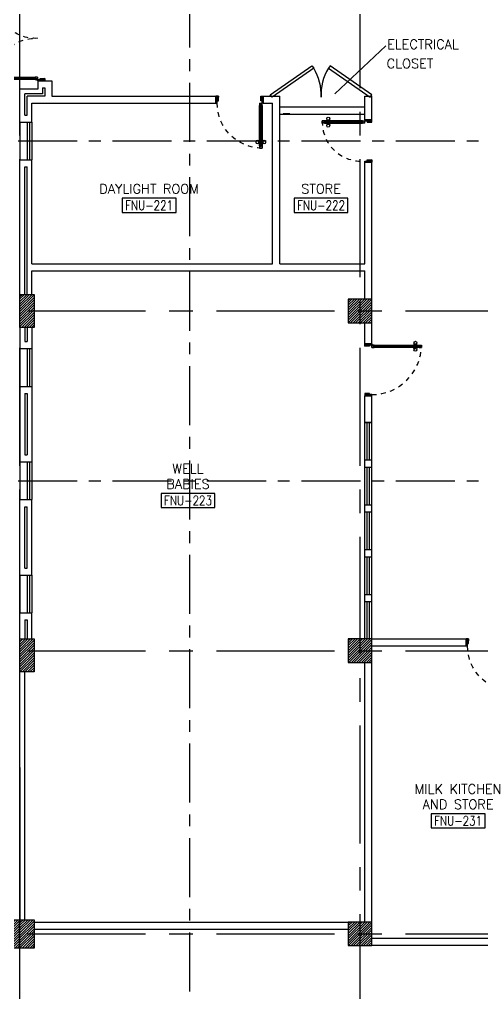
# Model space of a CAD drawing. Extents: x 0 to 91, y -1.5 to 78.
# Drawn here: x 52.53 to 62.33, y 35.36 to 55.99 of the extents above; entities that cross this region are included whole.
import ezdxf
from ezdxf.enums import TextEntityAlignment as Align

# ---------------------------------------------------------------- set-up
doc = ezdxf.new("R2010")
doc.units = 0
doc.header["$MEASUREMENT"] = 0
for name, pattern in [('CENTER', [2, 1.25, -0.25, 0.25, -0.25]), ('CENTERX2', [4, 2.5, -0.5, 0.5, -0.5]), ('HIDDEN', [0.375, 0.25, -0.125])]:
    doc.linetypes.add(name, pattern=pattern)
doc.layers.get('0').update_dxf_attribs({"color": 11, "linetype": 'CONTINUOUS'})
for name, color, linetype in [('AXES', 11, 'CENTERX2'), ('AXES1', 11, 'CENTER'), ('COL', 11, 'CONTINUOUS'), ('DOOR', 11, 'CONTINUOUS'), ('E-TEXT', 4, 'CONTINUOUS'), ('EJ', 11, 'CONTINUOUS'), ('HAT', 11, 'CONTINUOUS'), ('INSUL', 11, 'CONTINUOUS'), ('RM-BOX', 11, 'CONTINUOUS'), ('RM-NAME', 11, 'CONTINUOUS'), ('RM-NO', 11, 'CONTINUOUS'), ('WALL', 11, 'CONTINUOUS'), ('WIN', 11, 'CONTINUOUS')]:
    doc.layers.add(name, color=color, linetype=linetype)
doc.styles.add('ROMANS', font='ROMANS.shx', dxfattribs={"width": 0.6})

# ---------------------------------------------------------------- blocks, each defined once
blk = doc.blocks.new('D1000')
at = {"layer": 'DOOR', "color": 7, "linetype": 'ByBlock'}
for p, q in [((0, 0), (-150, 0)), ((-150, 0), (-150, -25)), ((-150, 0), (0, 0)), ((0, -50), (-114, 0)), ((0, -50), (-40, 0)), ((0, -50), (0, 0)), ((-1050, -25), (-1100, -25)), ((-1100, -75), (-1100, -25)), ((-1100, -25), (-1100, -75)), ((-1050, -75), (-1100, -75)), ((-1050, -42), (-1070, -42)), ((-1070, -42), (-1070, -58)), ((-1050, -58), (-1070, -58)), ((-1050, -25), (-1050, -42)), ((-1050, -58), (-1050, -75)), ((-928, -18), (-1018, -18)), ((-1018, -25), (-1018, -18)), ((-1018, -75), (-1018, -82)), ((-928, -82), (-1018, -82)), ((-1005, -9), (-940, -9)), ((-1005, -18), (-1005, -9)), ((-1005, -18), (-940, -18)), ((-1005, -82), (-940, -82)), ((-1005, -82), (-1005, -91)), ((-1005, -91), (-940, -91)), ((-940, -18), (-940, -9)), ((-940, -82), (-940, -91)), ((-928, -25), (-928, -18)), ((-928, -75), (-928, -82)), ((-200, -42), (-200, -25)), ((-200, -25), (-150, -25)), ((-180, -42), (-200, -42)), ((-200, -75), (-200, -58)), ((-200, -58), (-180, -58)), ((-150, -75), (-200, -75)), ((-180, -58), (-180, -42)), ((-150, -75), (-150, -25)), ((-150, -25), (-100, -25)), ((-100, -25), (-100, -50)), ((0, -50), (-100, -37)), ((-100, -50), (0, -50)), ((-150, -975), (-100, -975)), ((-150, -1000), (-150, -975)), ((-150, -1000), (0, -1000)), ((0, -1000), (-150, -1000)), ((0, -950), (-114, -1000)), ((-100, -975), (-100, -950)), ((0, -950), (-100, -963)), ((-100, -950), (0, -950)), ((0, -950), (-40, -1000)), ((0, -950), (0, -1000))]:
    blk.add_line(p, q, dxfattribs=at)
at = {"layer": 'DOOR', "linetype": 'ByBlock'}
for p, q in [((-200, -25), (-1050, -25)), ((-200, -42), (-1050, -42)), ((-200, -58), (-1050, -58)), ((-1050, -75), (-200, -75))]:
    blk.add_line(p, q, dxfattribs=at)
at = {"layer": 'DOOR', "color": 7, "linetype": 'ByBlock'}
for centre in [(-973, 23), (-973, -124)]:
    blk.add_circle(centre, 32.4, dxfattribs=at)
for centre, radius, start, end in [((0, -50), 134, 158.1598, 169.28), ((0, -50), 74.4, 137.7764, 180), ((0, -50), 54.4, 113.2074, 180), ((0, -50), 154, 161.1053, 166.2858), ((0, -50), 114, 154.0838, 167.3774), ((0, -50), 94.4, 148.0182, 180), ((0, -50), 34.4, 90, 180), ((0, -50), 14.4, 90, 180), ((0, -950), 154, 193.7142, 198.8947), ((0, -950), 134, 190.72, 201.8402), ((0, -950), 94.4, 180, 211.9818), ((0, -950), 74.4, 180, 222.2236), ((0, -950), 54.4, 180, 246.7926), ((0, -950), 34.4, 180, 270), ((0, -950), 14.4, 180, 270)]:
    blk.add_arc(centre, radius, start, end, dxfattribs=at)
at = {"layer": 'DOOR', "linetype": 'HIDDEN', "ltscale": 0.5}
blk.add_arc((-149, -24), 951, 180.0434, 269.9667, dxfattribs=at)
blk = doc.blocks.new('DOOR-110')
at = {"layer": 'DOOR', "color": 0, "linetype": 'ByBlock'}
for p, q in [((0, 1050), (0, 1100)), ((150, 1100), (0, 1100)), ((100, 1050), (0, 1050)), ((100, 1075), (100, 1050)), ((150, 1075), (100, 1075)), ((150, 1100), (150, 1075)), ((150, 1025), (150, 1075)), ((200, 1075), (150, 1075)), ((180, 1042), (180, 1058)), ((180, 1058), (200, 1058)), ((200, 1042), (180, 1042)), ((200, 1058), (200, 1075)), ((200, 1025), (200, 1042)), ((1028, 1075), (1028, 1082)), ((1028, 1082), (1118, 1082)), ((1040, 1082), (1040, 1091)), ((1105, 1091), (1040, 1091)), ((1105, 1082), (1040, 1082)), ((1105, 1082), (1105, 1091)), ((1118, 1075), (1118, 1082)), ((1150, 1075), (1150, 1058)), ((1150, 1075), (1200, 1075)), ((1150, 1058), (1170, 1058)), ((1150, 1042), (1150, 1025)), ((1150, 1042), (1170, 1042)), ((1170, 1058), (1170, 1042)), ((1200, 1075), (1200, 1025)), ((1200, 1025), (1200, 1075)), ((150, 1025), (200, 1025)), ((1028, 1025), (1028, 1018)), ((1028, 1018), (1118, 1018)), ((1040, 1018), (1040, 1009)), ((1105, 1018), (1040, 1018)), ((1105, 1009), (1040, 1009)), ((1105, 1018), (1105, 1009)), ((1118, 1025), (1118, 1018)), ((1150, 1025), (1200, 1025)), ((100, 50), (0, 50)), ((0, 50), (0, 0)), ((0, 0), (150, 0)), ((150, 0), (0, 0)), ((100, 25), (100, 50)), ((150, 25), (100, 25)), ((150, 0), (150, 25))]:
    blk.add_line(p, q, dxfattribs=at)
at = {"layer": 'DOOR', "linetype": 'ByBlock'}
for p, q in [((0, 1100), (150, 1100)), ((200, 1075), (1150, 1075)), ((200, 1058), (1150, 1058)), ((200, 1042), (1150, 1042)), ((1150, 1025), (200, 1025))]:
    blk.add_line(p, q, dxfattribs=at)
at = {"layer": 'DOOR', "color": 9, "linetype": 'ByBlock'}
for p, q in [((0, 1050), (40, 1100)), ((0, 1050), (114, 1100)), ((0, 1050), (100, 1063)), ((0, 50), (40, 0)), ((0, 50), (114, 0)), ((0, 50), (100, 37))]:
    blk.add_line(p, q, dxfattribs=at)
at = {"layer": 'DOOR', "color": 0, "linetype": 'ByBlock'}
for centre in [(1073, 1124), (1073, 976)]:
    blk.add_circle(centre, 32.4, dxfattribs=at)
at = {"layer": 'DOOR', "color": 9, "linetype": 'ByBlock'}
for centre, radius, start, end in [((0, 1050), 34.4, 0, 90), ((0, 1050), 14.4, 0, 90), ((0, 1050), 54.4, 0, 66.7926), ((0, 1050), 74.4, 0, 42.2236), ((0, 1050), 94.4, 0, 31.9818), ((0, 1050), 114, 12.6226, 25.9162), ((0, 1050), 134, 10.72, 21.8402), ((0, 1050), 154, 13.7142, 18.8947), ((0, 50), 14.4, 270, 0), ((0, 50), 34.4, 270, 0), ((0, 50), 54.4, 293.2074, 0), ((0, 50), 74.4, 317.7764, 0), ((0, 50), 94.4, 328.0182, 0), ((0, 50), 134, 338.1598, 349.28), ((0, 50), 154, 341.1053, 346.2858)]:
    blk.add_arc(centre, radius, start, end, dxfattribs=at)
at = {"layer": 'DOOR', "linetype": 'HIDDEN', "ltscale": 0.5}
blk.add_arc((150, 1075), 1050, 270, 0, dxfattribs=at)
at = {"layer": 'WALL', "linetype": 'ByBlock'}
for p, q in [((0, 1100), (150, 1100)), ((0, 0), (150, 0))]:
    blk.add_line(p, q, dxfattribs=at)
blk = doc.blocks.new('A$C272A55A0')
at = {"layer": 'DOOR', "color": 0, "linetype": 'ByBlock'}
for p, q in [((0, 900), (0, 1050)), ((50, 1050), (0, 1050)), ((50, 950), (50, 1050)), ((1750, 950), (1750, 1050)), ((1750, 1050), (1800, 1050)), ((1800, 1050), (1800, 900)), ((0, 900), (25, 900)), ((25, 950), (50, 950)), ((25, 900), (25, 950)), ((75, 900), (25, 900)), ((25, 850), (25, 900)), ((42, 850), (25, 850)), ((58, 870), (42, 870)), ((42, 870), (42, 850)), ((58, 850), (58, 870)), ((75, 850), (58, 850)), ((75, 900), (75, 850)), ((1725, 900), (1775, 900)), ((1725, 900), (1725, 850)), ((1725, 850), (1742, 850)), ((1742, 870), (1758, 870)), ((1742, 850), (1742, 870)), ((1775, 950), (1750, 950)), ((1758, 870), (1758, 850)), ((1758, 850), (1775, 850)), ((1775, 900), (1775, 950)), ((1800, 900), (1775, 900)), ((1775, 850), (1775, 900)), ((25, 50), (42, 50)), ((25, 50), (25, 0)), ((25, 0), (75, 0)), ((75, 0), (25, 0)), ((42, 50), (42, 30)), ((42, 30), (58, 30)), ((58, 50), (75, 50)), ((58, 50), (58, 30)), ((75, 50), (75, 0)), ((1718, 160), (1709, 160)), ((1709, 95), (1709, 160)), ((1718, 95), (1709, 95)), ((1725, 173), (1718, 173)), ((1718, 173), (1718, 83)), ((1718, 95), (1718, 160)), ((1725, 83), (1718, 83)), ((1742, 50), (1725, 50)), ((1725, 50), (1725, 0)), ((1775, 0), (1725, 0)), ((1725, 0), (1775, 0)), ((1742, 50), (1742, 30)), ((1758, 30), (1742, 30)), ((1775, 50), (1758, 50)), ((1758, 50), (1758, 30)), ((1775, 173), (1782, 173)), ((1775, 83), (1782, 83)), ((1775, 50), (1775, 0)), ((1782, 173), (1782, 83)), ((1782, 160), (1791, 160)), ((1782, 95), (1782, 160)), ((1782, 95), (1791, 95)), ((1791, 95), (1791, 160))]:
    blk.add_line(p, q, dxfattribs=at)
at = {"layer": 'DOOR', "color": 9, "linetype": 'ByBlock'}
for p, q in [((50, 1050), (0, 1010)), ((50, 1050), (0, 937)), ((50, 1050), (37, 950)), ((1750, 1050), (1800, 1010)), ((1750, 1050), (1800, 937)), ((1750, 1050), (1763, 950))]:
    blk.add_line(p, q, dxfattribs=at)
at = {"layer": 'DOOR', "linetype": 'ByBlock'}
for p, q in [((25, 850), (25, 50)), ((42, 850), (42, 50)), ((58, 850), (58, 50)), ((75, 50), (75, 850)), ((1725, 50), (1725, 850)), ((1742, 850), (1742, 50)), ((1758, 850), (1758, 50)), ((1775, 850), (1775, 50))]:
    blk.add_line(p, q, dxfattribs=at)
at = {"layer": 'DOOR', "color": 0, "linetype": 'ByBlock'}
for centre in [(1676, 128), (1824, 128)]:
    blk.add_circle(centre, 32.4, dxfattribs=at)
at = {"layer": 'DOOR', "color": 9, "linetype": 'ByBlock'}
for centre, radius, start, end in [((50, 1050), 34.4, 180, 270), ((50, 1050), 14.4, 180, 270), ((1750, 1050), 14.4, 270, 0), ((1750, 1050), 34.4, 270, 0), ((50, 1050), 54.4, 203.2074, 270), ((50, 1050), 74.4, 227.7764, 270), ((50, 1050), 94.4, 238.0182, 270), ((50, 1050), 114, 244.0838, 257.3774), ((50, 1050), 134, 248.1598, 259.28), ((50, 1050), 154, 251.1053, 256.2858), ((1750, 1050), 54.4, 270, 336.7926), ((1750, 1050), 74.4, 270, 312.2236), ((1750, 1050), 94.4, 270, 301.9818), ((1750, 1050), 114, 282.6226, 295.9162), ((1750, 1050), 134, 280.72, 291.8402), ((1750, 1050), 154, 283.7142, 288.8947)]:
    blk.add_arc(centre, radius, start, end, dxfattribs=at)
at = {"layer": 'DOOR', "linetype": 'HIDDEN', "ltscale": 0.5}
for centre, start, end in [((50, 851), 268.3174, 3.2965), ((1750, 851), 176.7035, 271.6826)]:
    blk.add_arc(centre, 851, start, end, dxfattribs=at)
at = {"layer": 'WALL', "linetype": 'ByBlock'}
blk.add_line((1800, 900), (1800, 1050), dxfattribs=at)
blk = doc.blocks.new('C5V')
at = {"layer": 'HAT'}
h = blk.add_hatch(dxfattribs=at)
h.set_pattern_fill('ANSI31', color=256, scale=300, style=0)
h.set_pattern_definition([(45, (-249196.182, -54711.005), (-26.5165043, 26.5165043), [])])
h.paths.add_polyline_path([(-20, 600), (-320, 600), (-320, 300), (-20, 300)])
h.paths.add_polyline_path([(-20, 300), (-320, 300), (-320, 0), (-20, 0)])
h = blk.add_hatch(dxfattribs=at)
h.set_pattern_fill('ANSI31', color=256, scale=300, style=0)
h.set_pattern_definition([(45, (-248876.182, -54711.005), (-26.5165043, 26.5165043), [])])
h.paths.add_polyline_path([(300, 600), (0, 600), (0, 300), (300, 300)])
h.paths.add_polyline_path([(300, 300), (0, 300), (0, 0), (300, 0)])
at = {"layer": 'COL'}
for points in [[(-20, 600), (-20, 0), (-320, 0), (-320, 600)], [(300, 600), (300, 0), (0, 0), (0, 600)]]:
    blk.add_lwpolyline(points, close=True, dxfattribs=at)
blk = doc.blocks.new('C11')
at = {"layer": 'HAT'}
h = blk.add_hatch(dxfattribs=at)
h.set_pattern_fill('ANSI31', color=256, scale=300, style=0)
h.set_pattern_definition([(45, (-248556.182, -75061.005), (-26.5165043, 26.5165043), [])])
h.paths.add_polyline_path([(300, 700), (0, 700), (0, 350), (300, 350)])
h.paths.add_polyline_path([(300, 350), (0, 350), (0, 0), (300, 0)])
at = {"layer": 'COL'}
blk.add_lwpolyline([(300, 700), (300, 0), (0, 0), (0, 700)], close=True, dxfattribs=at)
blk = doc.blocks.new('RM1')
at = {"layer": 'RM-BOX'}
blk.add_lwpolyline([(570, -200), (-570, -200), (-570, -500), (570, -500)], close=True, dxfattribs=at)
at = {"layer": 'RM-NAME', "style": 'ROMANS'}
for tag, p in [('ROOMNAME1', (0, 324)), ('ROOMNAME2', (0, 0))]:
    blk.add_attdef(tag, text='', height=200, dxfattribs=at).set_placement(p, align=Align.MIDDLE)
at = {"layer": 'RM-NO', "style": 'ROMANS', "width": 0.8}
blk.add_attdef('ROOMNO', text='', height=200, dxfattribs=at).set_placement((0, -350), align=Align.MIDDLE)
blk = doc.blocks.new('DOOR90')
at = {"layer": 'DOOR', "linetype": 'ByBlock'}
for p, q in [((0, 0), (-150, 0)), ((-200, -25), (-1000, -25)), ((-200, -42), (-1000, -42)), ((-200, -58), (-1000, -58)), ((-1000, -75), (-200, -75))]:
    blk.add_line(p, q, dxfattribs=at)
at = {"layer": 'DOOR', "color": 0, "linetype": 'ByBlock'}
for p, q in [((-150, 0), (-150, -25)), ((-150, 0), (0, 0)), ((0, -50), (0, 0)), ((-1050, -25), (-1050, -75)), ((-1050, -75), (-1050, -25)), ((-1000, -25), (-1050, -25)), ((-1000, -75), (-1050, -75)), ((-1020, -42), (-1020, -58)), ((-1000, -42), (-1020, -42)), ((-1000, -58), (-1020, -58)), ((-1000, -25), (-1000, -42)), ((-1000, -58), (-1000, -75)), ((-968, -25), (-968, -18)), ((-878, -18), (-968, -18)), ((-968, -75), (-968, -82)), ((-878, -82), (-968, -82)), ((-955, -18), (-955, -9)), ((-955, -9), (-890, -9)), ((-955, -18), (-890, -18)), ((-955, -82), (-955, -91)), ((-955, -82), (-890, -82)), ((-955, -91), (-890, -91)), ((-890, -18), (-890, -9)), ((-890, -82), (-890, -91)), ((-878, -25), (-878, -18)), ((-878, -75), (-878, -82)), ((-200, -42), (-200, -25)), ((-200, -25), (-150, -25)), ((-180, -42), (-200, -42)), ((-200, -75), (-200, -58)), ((-200, -58), (-180, -58)), ((-150, -75), (-200, -75)), ((-180, -58), (-180, -42)), ((-150, -75), (-150, -25)), ((-150, -25), (-100, -25)), ((-100, -25), (-100, -50)), ((-100, -50), (0, -50)), ((-150, -900), (-150, -875)), ((-150, -875), (-100, -875)), ((0, -900), (-150, -900)), ((-150, -900), (0, -900)), ((-100, -850), (0, -850)), ((-100, -875), (-100, -850)), ((0, -850), (0, -900))]:
    blk.add_line(p, q, dxfattribs=at)
at = {"layer": 'DOOR', "color": 9, "linetype": 'ByBlock'}
for p, q in [((0, -50), (-114, 0)), ((0, -50), (-40, 0)), ((0, -50), (-100, -37)), ((0, -850), (-114, -900)), ((0, -850), (-100, -863)), ((0, -850), (-40, -900))]:
    blk.add_line(p, q, dxfattribs=at)
at = {"layer": 'DOOR', "color": 0, "linetype": 'ByBlock'}
for centre in [(-923, 24), (-923, -124)]:
    blk.add_circle(centre, 32.4, dxfattribs=at)
at = {"layer": 'DOOR', "color": 9, "linetype": 'ByBlock'}
for centre, radius, start, end in [((0, -50), 74.4, 137.7764, 180), ((0, -50), 54.4, 113.2074, 180), ((0, -50), 154, 161.1053, 166.2858), ((0, -50), 134, 158.1598, 169.28), ((0, -50), 114, 154.0838, 167.3774), ((0, -50), 94.4, 148.0182, 180), ((0, -50), 34.4, 90, 180), ((0, -50), 14.4, 90, 180), ((0, -850), 154, 193.7142, 198.8947), ((0, -850), 134, 190.72, 201.8402), ((0, -850), 94.4, 180, 211.9818), ((0, -850), 74.4, 180, 222.2236), ((0, -850), 54.4, 180, 246.7926), ((0, -850), 34.4, 180, 270), ((0, -850), 14.4, 180, 270)]:
    blk.add_arc(centre, radius, start, end, dxfattribs=at)
at = {"layer": 'DOOR', "linetype": 'HIDDEN', "ltscale": 0.5}
blk.add_arc((-222, -50), 828, 178.2701, 275.003, dxfattribs=at)
blk = doc.blocks.new('COL50')
at = {"layer": 'COL'}
blk.add_lwpolyline([(-250, 250), (-250, -250), (250, -250), (250, 250)], close=True, dxfattribs=at)
blk = doc.blocks.new('*X44')
at = {"color": 0}
for p, q in [((73379, 162740), (73829, 163190)), ((73379, 162793), (73776, 163190)), ((73379, 162846), (73723, 163190)), ((73379, 162899), (73670, 163190)), ((73379, 162952), (73617, 163190)), ((73379, 163005), (73564, 163190)), ((73379, 163058), (73511, 163190)), ((73379, 163111), (73458, 163190)), ((73379, 163164), (73405, 163190)), ((73382, 162690), (73879, 163187)), ((73435, 162690), (73879, 163134)), ((73488, 162690), (73879, 163081)), ((73541, 162690), (73879, 163028)), ((73594, 162690), (73879, 162975)), ((73647, 162690), (73879, 162922)), ((73700, 162690), (73879, 162869)), ((73753, 162690), (73879, 162816)), ((73806, 162690), (73879, 162763)), ((73859, 162690), (73879, 162710))]:
    blk.add_line(p, q, dxfattribs=at)
blk = doc.blocks.new('*X45')
at = {"color": 0}
for p, q in [((73379, 155527), (73842, 155990)), ((73379, 155580), (73789, 155990)), ((73379, 155633), (73736, 155990)), ((73379, 155686), (73683, 155990)), ((73379, 155739), (73629, 155990)), ((73379, 155793), (73576, 155990)), ((73379, 155846), (73523, 155990)), ((73379, 155899), (73470, 155990)), ((73379, 155952), (73417, 155990)), ((73395, 155490), (73879, 155974)), ((73448, 155490), (73879, 155921)), ((73501, 155490), (73879, 155868)), ((73554, 155490), (73879, 155815)), ((73607, 155490), (73879, 155762)), ((73660, 155490), (73879, 155709)), ((73713, 155490), (73879, 155656)), ((73766, 155490), (73879, 155603)), ((73819, 155490), (73879, 155550)), ((73872, 155490), (73879, 155497))]:
    blk.add_line(p, q, dxfattribs=at)
blk = doc.blocks.new('*X48')
at = {"color": 0}
for p, q in [((73379, 149535), (73834, 149990)), ((73379, 149588), (73781, 149990)), ((73379, 149641), (73728, 149990)), ((73379, 149694), (73675, 149990)), ((73379, 149747), (73622, 149990)), ((73379, 149800), (73569, 149990)), ((73379, 149853), (73516, 149990)), ((73379, 149906), (73463, 149990)), ((73379, 149959), (73410, 149990)), ((73387, 149490), (73879, 149982)), ((73440, 149490), (73879, 149929)), ((73493, 149490), (73879, 149876)), ((73546, 149490), (73879, 149822)), ((73599, 149490), (73879, 149769)), ((73653, 149490), (73879, 149716)), ((73706, 149490), (73879, 149663)), ((73759, 149490), (73879, 149610)), ((73812, 149490), (73879, 149557)), ((73865, 149490), (73879, 149504))]:
    blk.add_line(p, q, dxfattribs=at)

msp = doc.modelspace()

# ---------------------------------------------------------------- linework, layer by layer
at = {"layer": 'AXES'}
for p, q in [((59.74, -1.4643), (59.74, 77.3484)), ((52.54, -1.4663), (52.54, 76.9963)), ((0.7, 49.82), (68.74, 49.82)), ((0.7, 42.62), (68.74, 42.62)), ((0.7, 36.62), (68.74, 36.62))]:
    msp.add_line(p, q, dxfattribs=at)
at = {"layer": 'AXES1'}
for p, q in [((56.14, 5.4), (56.14, 64.22)), ((10.5, 53.42), (68.74, 53.42)), ((10.5, 46.22), (68.74, 46.22))]:
    msp.add_line(p, q, dxfattribs=at)
at = {"layer": 'EJ'}
for p, q in [((52.54, 54.52), (52.54, 56.67)), ((52.54, 40.145), (52.54, 36.87))]:
    msp.add_line(p, q, dxfattribs=at)
at = {"layer": 'INSUL'}
for p, q in [((53.015, 54.545), (53.015, 54.42)), ((53.015, 54.545), (53.065, 54.545)), ((53.065, 54.545), (53.065, 54.37)), ((53.015, 54.42), (52.64, 54.42)), ((52.64, 53.97), (52.64, 54.42)), ((53.065, 54.37), (52.69, 54.37)), ((52.69, 53.97), (52.69, 54.37)), ((52.64, 53.97), (52.69, 53.97)), ((52.64, 52.87), (52.69, 52.87)), ((52.64, 50.17), (52.64, 52.87)), ((52.69, 50.17), (52.69, 52.87)), ((52.64, 49.47), (52.64, 49.17)), ((52.69, 49.47), (52.69, 49.17)), ((52.64, 49.17), (52.69, 49.17)), ((52.64, 48.07), (52.69, 48.07)), ((52.64, 48.07), (52.64, 46.77)), ((52.69, 48.07), (52.69, 46.77)), ((52.64, 46.77), (52.69, 46.77)), ((52.64, 44.37), (52.64, 45.67)), ((52.64, 45.67), (52.69, 45.67)), ((52.69, 44.37), (52.69, 45.67)), ((52.64, 44.37), (52.69, 44.37)), ((52.64, 43.27), (52.69, 43.27)), ((52.64, 43.27), (52.64, 42.87)), ((52.69, 43.27), (52.69, 42.87))]:
    msp.add_line(p, q, dxfattribs=at)
at = {"layer": 'WALL'}
for p, q in [((60.2887, 55.4372), (59.2054, 54.4154)), ((52.915, 54.695), (53.215, 54.695)), ((52.915, 54.695), (52.915, 54.52)), ((53.215, 54.695), (53.215, 54.37)), ((52.915, 54.52), (52.54, 54.52)), ((52.54, 53.82), (52.54, 54.52)), ((53.215, 54.37), (56.69, 54.37)), ((56.69, 54.22), (56.69, 54.37)), ((57.69, 54.22), (57.69, 54.37)), ((57.69, 54.37), (58.04, 54.37)), ((58.04, 54.1403), (58.04, 54.37)), ((59.84, 54.37), (59.99, 54.37)), ((59.84, 54.1403), (59.84, 54.37)), ((59.84, 54.37), (59.99, 54.37)), ((59.99, 53.87), (59.99, 54.37)), ((52.79, 54.22), (56.69, 54.22)), ((52.79, 53.82), (52.79, 54.22)), ((57.69, 54.22), (57.89, 54.22)), ((57.89, 50.82), (57.89, 54.22)), ((58.04, 50.82), (58.04, 54.22)), ((58.04, 54.1403), (59.84, 54.1403)), ((59.84, 53.87), (59.84, 54.22)), ((58.04, 53.9903), (59.84, 53.9903)), ((58.2536, 53.9944), (58.1144, 53.9944)), ((59.84, 53.87), (59.99, 53.87)), ((52.54, 53.82), (52.79, 53.82)), ((52.54, 53.02), (52.79, 53.02)), ((52.54, 50.17), (52.54, 53.02)), ((52.79, 50.82), (52.79, 53.02)), ((59.84, 52.97), (59.99, 52.97)), ((59.84, 50.82), (59.84, 52.97)), ((59.99, 50.07), (59.99, 52.97)), ((52.79, 50.82), (57.89, 50.82)), ((58.04, 50.82), (59.84, 50.82)), ((52.79, 50.17), (52.79, 50.67)), ((52.79, 50.67), (59.84, 50.67)), ((59.84, 50.07), (59.84, 50.67)), ((59.84, 49.12), (59.84, 49.57)), ((59.99, 49.12), (59.99, 49.57)), ((52.54, 49.47), (52.54, 49.02)), ((52.79, 49.47), (52.79, 49.02)), ((59.99, 49.12), (59.84, 49.12)), ((52.54, 49.02), (52.79, 49.02)), ((52.54, 48.22), (52.79, 48.22)), ((52.54, 48.22), (52.54, 46.62)), ((52.79, 48.22), (52.79, 46.62)), ((59.84, 47.4546), (59.84, 48.02)), ((59.99, 48.02), (59.84, 48.02)), ((59.99, 47.4546), (59.99, 48.02)), ((59.84, 47.4546), (59.99, 47.4546)), ((59.99, 47.4546), (59.84, 47.4546)), ((59.84, 47.4546), (59.99, 47.4546)), ((59.99, 46.6546), (59.84, 46.6546)), ((59.84, 46.5046), (59.84, 46.6546)), ((59.99, 46.5046), (59.99, 46.6546)), ((52.54, 46.62), (52.79, 46.62)), ((59.99, 46.5046), (59.84, 46.5046)), ((52.54, 45.82), (52.79, 45.82)), ((52.54, 44.22), (52.54, 45.82)), ((52.79, 44.22), (52.79, 45.82)), ((59.99, 45.7046), (59.84, 45.7046)), ((59.84, 45.5546), (59.84, 45.7046)), ((59.99, 45.5546), (59.99, 45.7046)), ((59.99, 45.5546), (59.84, 45.5546)), ((59.99, 44.7546), (59.84, 44.7546)), ((59.84, 44.6046), (59.84, 44.7546)), ((59.99, 44.6046), (59.84, 44.6046)), ((59.99, 44.6046), (59.99, 44.7546)), ((52.54, 44.22), (52.79, 44.22)), ((59.99, 43.8046), (59.84, 43.8046)), ((59.84, 43.6546), (59.84, 43.8046)), ((59.99, 43.6546), (59.99, 43.8046)), ((59.99, 43.6546), (59.84, 43.6546)), ((52.54, 43.42), (52.79, 43.42)), ((52.54, 42.87), (52.54, 43.42)), ((52.79, 42.87), (52.79, 43.42)), ((59.99, 42.87), (61.99, 42.87)), ((61.99, 42.72), (61.99, 42.87)), ((59.99, 42.72), (61.99, 42.72)), ((59.84, 36.87), (59.84, 42.37)), ((59.99, 36.87), (59.99, 42.37)), ((52.54, 36.92), (52.54, 42.17)), ((52.64, 36.92), (52.64, 42.17)), ((52.8392, 36.87), (59.49, 36.87)), ((52.8392, 36.72), (59.49, 36.72)), ((63.29, 36.52), (59.99, 36.52)), ((66.69, 36.37), (59.99, 36.37))]:
    msp.add_line(p, q, dxfattribs=at)
for points in [[(57.8764, 54.346), (57.8388, 54.3999), (58.7212, 55.0147), (58.7587, 54.9608)], [(59.9535, 54.346), (59.9911, 54.3999), (59.1087, 55.0147), (59.0711, 54.9608)]]:
    msp.add_lwpolyline(points, close=True, dxfattribs=at)
for centre, start, end in [((57.8388, 54.3999), 357.13243, 31.37409), ((59.9911, 54.3999), 148.62591, 182.86757)]:
    msp.add_arc(centre, 1.0775, start, end, dxfattribs=at)
at = {"layer": 'WIN'}
for p, q in [((52.54, 53.82), (52.54, 53.02)), ((52.69, 53.82), (52.69, 53.02)), ((52.74, 53.82), (52.74, 53.02)), ((52.79, 53.82), (52.79, 53.02)), ((52.54, 49.02), (52.54, 48.22)), ((52.69, 49.02), (52.69, 48.22)), ((52.74, 49.02), (52.74, 48.22)), ((52.79, 49.02), (52.79, 48.22)), ((59.84, 46.6546), (59.84, 47.4546)), ((59.89, 46.6546), (59.89, 47.4546)), ((59.94, 46.6546), (59.94, 47.4546)), ((59.99, 46.6546), (59.99, 47.4546)), ((52.54, 46.62), (52.54, 45.82)), ((52.69, 46.62), (52.69, 45.82)), ((52.74, 46.62), (52.74, 45.82)), ((52.79, 46.62), (52.79, 45.82)), ((59.84, 45.7046), (59.84, 46.5046)), ((59.89, 45.7046), (59.89, 46.5046)), ((59.94, 45.7046), (59.94, 46.5046)), ((59.99, 45.7046), (59.99, 46.5046)), ((59.84, 44.7546), (59.84, 45.5546)), ((59.89, 44.7546), (59.89, 45.5546)), ((59.94, 44.7546), (59.94, 45.5546)), ((59.99, 44.7546), (59.99, 45.5546)), ((59.84, 43.8046), (59.84, 44.6046)), ((59.89, 43.8046), (59.89, 44.6046)), ((59.94, 43.8046), (59.94, 44.6046)), ((59.99, 43.8046), (59.99, 44.6046)), ((52.54, 44.22), (52.54, 43.42)), ((52.69, 44.22), (52.69, 43.42)), ((52.74, 44.22), (52.74, 43.42)), ((52.79, 44.22), (52.79, 43.42)), ((59.84, 42.8546), (59.84, 43.6546)), ((59.89, 42.8546), (59.89, 43.6546)), ((59.94, 42.8546), (59.94, 43.6546)), ((59.99, 42.8546), (59.99, 43.6546))]:
    msp.add_line(p, q, dxfattribs=at)

# ---------------------------------------------------------------- block references
at = {"layer": 'COL', "xscale": 0.001, "yscale": 0.001, "zscale": 0.001}
for name, p in [('C11', (52.54, 49.47)), ('COL50', (59.74, 49.82)), ('C11', (52.54, 42.17)), ('COL50', (59.74, 42.62)), ('C5V', (52.54, 36.32)), ('COL50', (59.74, 36.62))]:
    msp.add_blockref(name, p, dxfattribs=at)
at = {"layer": 'DOOR', "color": 0, "linetype": 'ByBlock', "xscale": -0.001, "yscale": 0.001, "zscale": 0.001, "rotation": 270}
msp.add_blockref('A$C272A55A0', (52.0146, 54.695), dxfattribs=at)
at = {"layer": 'DOOR', "color": 0, "linetype": 'Continuous', "xscale": -0.001, "yscale": 0.001, "zscale": 0.001, "rotation": 270}
for p in [(57.69, 54.37), (62.99, 42.87)]:
    msp.add_blockref('D1000', p, dxfattribs=at)
at = {"layer": 'DOOR', "color": 0, "linetype": 'ByBlock', "xscale": 0.001, "yscale": 0.001, "zscale": 0.001}
msp.add_blockref('DOOR90', (59.99, 53.87), dxfattribs=at)
at = {"layer": 'DOOR', "color": 0, "linetype": 'Continuous', "xscale": 0.001, "yscale": 0.001, "zscale": 0.001}
msp.add_blockref('DOOR-110', (59.84, 48.02), dxfattribs=at)
at = {"layer": 'HAT', "xscale": 0.001, "yscale": 0.001, "zscale": 0.001}
for name in ['*X44', '*X45', '*X48']:
    msp.add_blockref(name, (-13.8892, -113.1197), dxfattribs=at)
at = {"layer": 'RM-NO', "xscale": 0.001, "yscale": 0.001, "zscale": 0.001}
for p, values in [((55.2746, 52.406), {'ROOMNO': 'FNU-221', 'ROOMNAME2': 'DAYLIGHT ROOM'}), ((58.9149, 52.406), {'ROOMNO': 'FNU-222', 'ROOMNAME2': 'STORE'}), ((56.0977, 46.1523), {'ROOMNO': 'FNU-223', 'ROOMNAME2': 'BABIES', 'ROOMNAME1': 'WELL'}), ((61.8165, 39.3643), {'ROOMNO': 'FNU-231', 'ROOMNAME2': 'AND STORE', 'ROOMNAME1': 'MILK KITCHEN'})]:
    msp.add_blockref('RM1', p, dxfattribs=at).add_auto_attribs(values)

# ---------------------------------------------------------------- texts
at = {"layer": 'E-TEXT', "color": 4, "style": 'ROMANS'}
for s, p in [('ELECTRICAL', (60.314, 55.3685)), ('CLOSET', (60.3048, 54.9602))]:
    msp.add_text(s, height=0.2, dxfattribs=at).set_placement(p)

doc.saveas('drawing.dxf')
